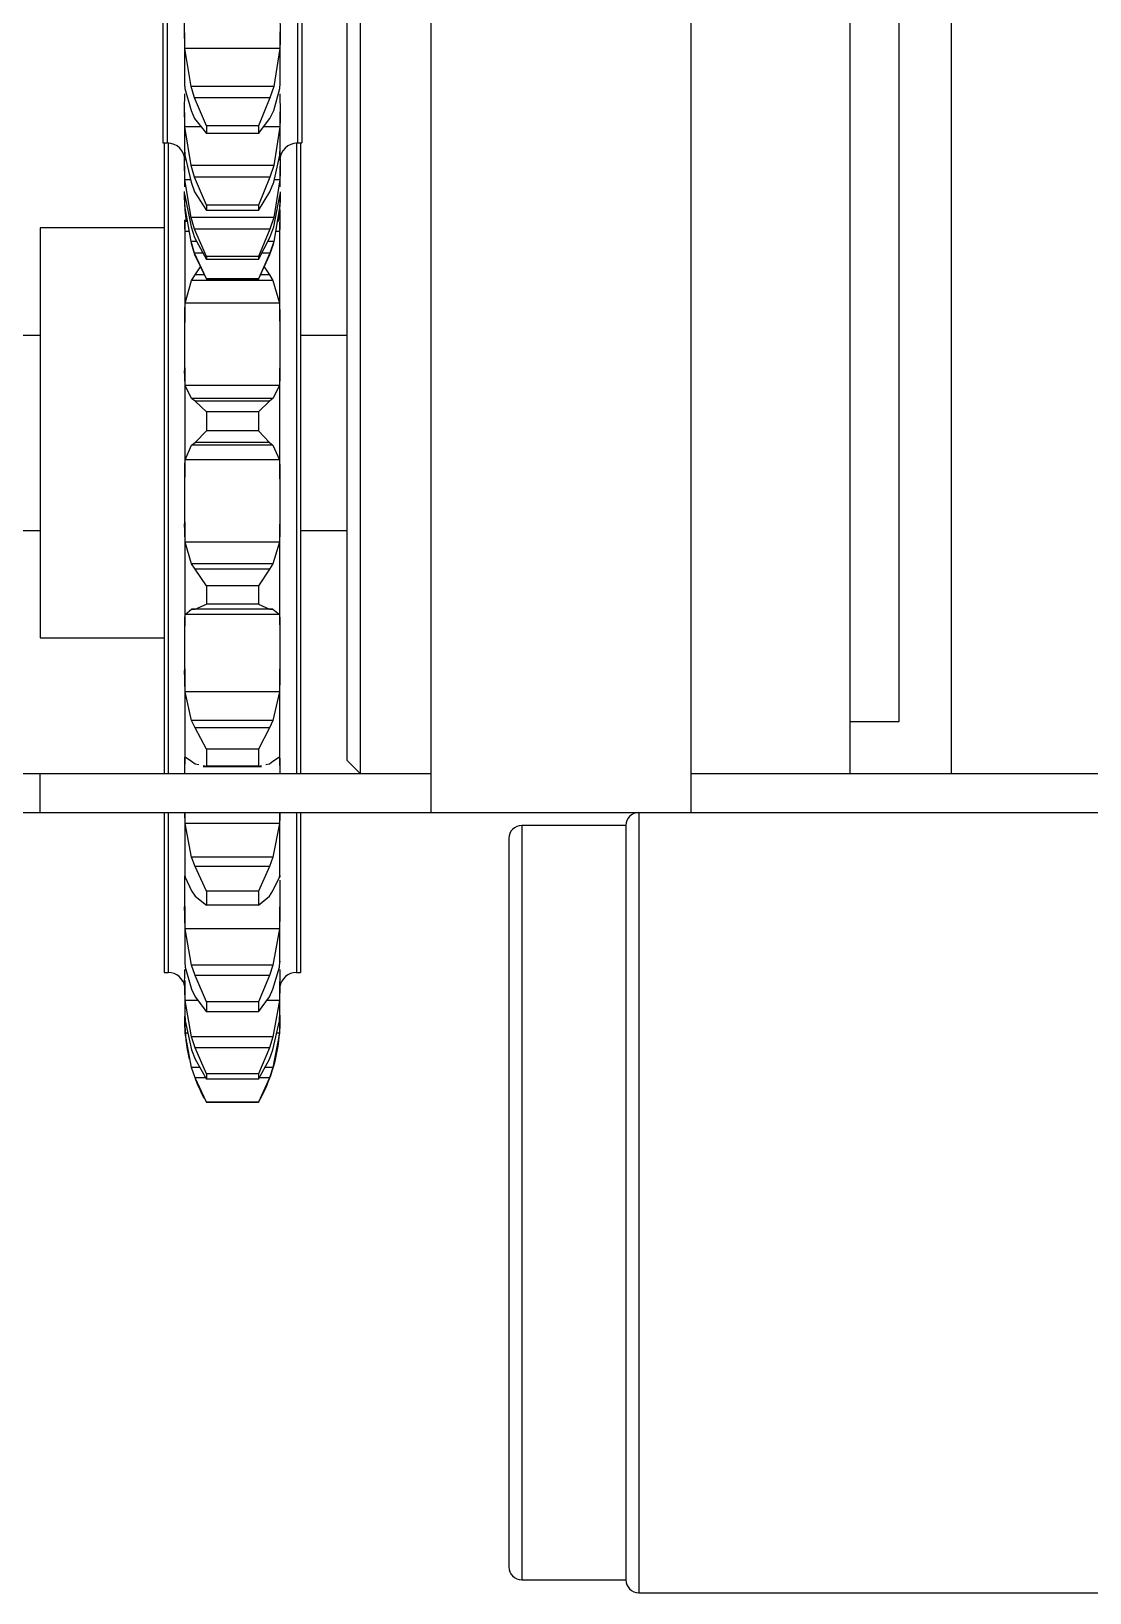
# Model space of a CAD drawing. Header units: millimetres. Extents: x -2889 to 8174, y 2447 to 8478.
# Drawn here: x 1783.79 to 1791.92, y 3462.17 to 3474.18 of the extents above; entities that cross this region are included whole.
import ezdxf

# ---------------------------------------------------------------- set-up
doc = ezdxf.new("R2010")
doc.units = ezdxf.units.MM

msp = doc.modelspace()

# ---------------------------------------------------------------- linework, layer by layer
at = {"color": 7, "linetype": 'Continuous', "lineweight": 25}
for p, q in [((1788.856, 3542.173), (1788.856, 3468.173)), ((1786.856, 3527.163), (1786.856, 3468.173)), ((1790.856, 3488.073), (1790.856, 3468.473)), ((1790.077, 3486.473), (1790.077, 3468.473)), ((1785.867, 3485.973), (1785.867, 3473.323)), ((1790.456, 3468.873), (1790.456, 3485.774)), ((1784.797, 3484.315), (1784.797, 3473.323)), ((1786.314, 3477.473), (1786.314, 3468.473)), ((1786.214, 3468.573), (1786.214, 3477.373)), ((1784.964, 3474.169), (1784.964, 3473.761)), ((1785.699, 3473.764), (1785.699, 3474.179)), ((1785.697, 3474.05), (1784.967, 3474.05)), ((1785.014, 3473.757), (1784.967, 3474.05)), ((1785.697, 3474.05), (1785.65, 3473.757)), ((1784.967, 3473.741), (1785.014, 3473.572)), ((1785.042, 3473.669), (1785.014, 3473.757)), ((1785.65, 3473.757), (1785.014, 3473.757)), ((1785.65, 3473.757), (1785.621, 3473.669)), ((1785.65, 3473.572), (1785.697, 3473.741)), ((1785.132, 3473.455), (1785.042, 3473.669)), ((1785.621, 3473.669), (1785.042, 3473.669)), ((1785.621, 3473.669), (1785.532, 3473.455)), ((1784.964, 3473.558), (1784.964, 3473.275)), ((1785.014, 3473.572), (1785.042, 3473.51)), ((1785.042, 3473.51), (1785.132, 3473.397)), ((1785.532, 3473.397), (1785.621, 3473.51)), ((1785.621, 3473.51), (1785.65, 3473.572)), ((1785.699, 3473.275), (1785.699, 3473.562)), ((1785.014, 3473.151), (1784.967, 3473.447)), ((1785.132, 3473.455), (1785.132, 3473.397)), ((1785.532, 3473.455), (1785.132, 3473.455)), ((1785.532, 3473.397), (1785.132, 3473.397)), ((1785.532, 3473.455), (1785.532, 3473.397)), ((1785.697, 3473.447), (1785.65, 3473.151)), ((1784.797, 3473.323), (1784.831, 3473.323)), ((1784.807, 3473.323), (1784.807, 3468.473)), ((1785.833, 3473.323), (1785.867, 3473.323)), ((1785.856, 3473.323), (1785.856, 3468.473)), ((1784.964, 3473.145), (1784.964, 3472.986)), ((1784.967, 3473.229), (1785.014, 3473.021)), ((1785.042, 3473.061), (1785.014, 3473.151)), ((1785.65, 3473.151), (1785.014, 3473.151)), ((1785.65, 3473.151), (1785.621, 3473.061)), ((1785.65, 3473.021), (1785.697, 3473.229)), ((1785.699, 3472.987), (1785.699, 3473.145)), ((1785.014, 3472.749), (1784.967, 3473.04)), ((1785.014, 3473.021), (1785.042, 3472.948)), ((1785.132, 3472.845), (1785.042, 3473.061)), ((1785.621, 3473.061), (1785.042, 3473.061)), ((1785.621, 3473.061), (1785.532, 3472.845)), ((1785.621, 3472.948), (1785.65, 3473.021)), ((1785.697, 3473.04), (1785.65, 3472.749)), ((1784.964, 3472.932), (1784.964, 3472.903)), ((1784.967, 3472.919), (1785.014, 3472.677)), ((1785.042, 3472.948), (1785.132, 3472.804)), ((1785.532, 3472.804), (1785.621, 3472.948)), ((1785.65, 3472.677), (1785.697, 3472.919)), ((1785.699, 3472.903), (1785.699, 3472.932)), ((1785.014, 3472.564), (1784.967, 3472.84)), ((1785.132, 3472.845), (1785.132, 3472.804)), ((1785.532, 3472.845), (1785.132, 3472.845)), ((1785.532, 3472.804), (1785.132, 3472.804)), ((1785.532, 3472.845), (1785.532, 3472.804)), ((1785.697, 3472.84), (1785.65, 3472.564)), ((1784.807, 3472.67), (1783.856, 3472.67)), ((1783.856, 3472.67), (1783.856, 3469.533)), ((1784.966, 3472.733), (1784.966, 3471.942)), ((1785.042, 3472.659), (1785.014, 3472.749)), ((1785.65, 3472.749), (1785.014, 3472.749)), ((1785.014, 3472.677), (1785.042, 3472.596)), ((1785.132, 3472.45), (1785.042, 3472.659)), ((1785.621, 3472.659), (1785.042, 3472.659)), ((1785.621, 3472.659), (1785.532, 3472.45)), ((1785.65, 3472.749), (1785.621, 3472.659)), ((1785.621, 3472.596), (1785.65, 3472.677)), ((1785.698, 3471.953), (1785.698, 3472.715)), ((1785.042, 3472.476), (1785.014, 3472.564)), ((1785.014, 3472.552), (1785.042, 3472.466)), ((1785.042, 3472.596), (1785.132, 3472.427)), ((1785.532, 3472.427), (1785.621, 3472.596)), ((1785.65, 3472.564), (1785.621, 3472.476)), ((1785.621, 3472.466), (1785.65, 3472.552)), ((1785.132, 3472.279), (1785.042, 3472.476)), ((1785.042, 3472.466), (1785.132, 3472.275)), ((1785.132, 3472.45), (1785.132, 3472.427)), ((1785.532, 3472.45), (1785.132, 3472.45)), ((1785.532, 3472.427), (1785.132, 3472.427)), ((1785.621, 3472.476), (1785.532, 3472.279)), ((1785.532, 3472.275), (1785.621, 3472.466)), ((1785.532, 3472.45), (1785.532, 3472.427)), ((1785.019, 3472.266), (1785.046, 3472.308)), ((1785.046, 3472.308), (1785.087, 3472.371)), ((1785.577, 3472.371), (1785.617, 3472.308)), ((1785.617, 3472.308), (1785.644, 3472.266)), ((1784.97, 3472.091), (1785.019, 3472.266)), ((1785.644, 3472.266), (1785.019, 3472.266)), ((1785.132, 3472.279), (1785.132, 3472.275)), ((1785.532, 3472.279), (1785.132, 3472.279)), ((1785.532, 3472.275), (1785.132, 3472.275)), ((1785.532, 3472.279), (1785.532, 3472.275)), ((1785.644, 3472.266), (1785.693, 3472.091)), ((1785.693, 3472.091), (1784.97, 3472.091)), ((1783.856, 3471.843), (1778.306, 3471.843)), ((1784.967, 3471.682), (1784.967, 3471.824)), ((1785.697, 3471.824), (1785.697, 3471.682)), ((1786.214, 3471.843), (1785.856, 3471.843)), ((1784.966, 3471.594), (1784.966, 3470.753)), ((1785.698, 3470.741), (1785.698, 3471.59)), ((1785.019, 3471.357), (1784.97, 3471.459)), ((1785.693, 3471.459), (1784.97, 3471.459)), ((1785.693, 3471.459), (1785.644, 3471.357)), ((1785.046, 3471.338), (1785.019, 3471.357)), ((1785.644, 3471.357), (1785.019, 3471.357)), ((1785.132, 3471.256), (1785.046, 3471.338)), ((1785.617, 3471.338), (1785.046, 3471.338)), ((1785.617, 3471.338), (1785.532, 3471.256)), ((1785.644, 3471.357), (1785.617, 3471.338)), ((1785.132, 3471.256), (1785.132, 3471.108)), ((1785.532, 3471.256), (1785.132, 3471.256)), ((1785.532, 3471.256), (1785.532, 3471.108)), ((1785.046, 3471.02), (1785.132, 3471.108)), ((1785.532, 3471.108), (1785.132, 3471.108)), ((1785.532, 3471.108), (1785.617, 3471.02)), ((1784.97, 3470.887), (1785.019, 3470.998)), ((1785.019, 3470.998), (1785.046, 3471.02)), ((1785.644, 3470.998), (1785.019, 3470.998)), ((1785.617, 3471.02), (1785.046, 3471.02)), ((1785.617, 3471.02), (1785.644, 3470.998)), ((1785.644, 3470.998), (1785.693, 3470.887)), ((1785.693, 3470.887), (1784.97, 3470.887)), ((1784.967, 3470.515), (1784.967, 3470.658)), ((1785.697, 3470.658), (1785.697, 3470.515)), ((1784.966, 3470.409), (1784.966, 3469.606)), ((1785.698, 3469.616), (1785.698, 3470.39)), ((1778.306, 3470.343), (1783.856, 3470.343)), ((1785.019, 3470.085), (1784.97, 3470.252)), ((1785.693, 3470.252), (1784.97, 3470.252)), ((1785.693, 3470.252), (1785.644, 3470.085)), ((1785.856, 3470.343), (1786.214, 3470.343)), ((1785.046, 3470.045), (1785.019, 3470.085)), ((1785.644, 3470.085), (1785.019, 3470.085)), ((1785.132, 3469.918), (1785.046, 3470.045)), ((1785.617, 3470.045), (1785.046, 3470.045)), ((1785.617, 3470.045), (1785.532, 3469.918)), ((1785.644, 3470.085), (1785.617, 3470.045)), ((1785.132, 3469.918), (1785.132, 3469.775)), ((1785.532, 3469.918), (1785.132, 3469.918)), ((1785.532, 3469.918), (1785.532, 3469.775)), ((1785.046, 3469.737), (1785.132, 3469.775)), ((1785.532, 3469.775), (1785.132, 3469.775)), ((1785.532, 3469.775), (1785.617, 3469.737)), ((1784.97, 3469.697), (1785.019, 3469.737)), ((1785.693, 3469.697), (1784.97, 3469.697)), ((1785.019, 3469.737), (1785.046, 3469.737)), ((1785.644, 3469.737), (1785.019, 3469.737)), ((1785.617, 3469.737), (1785.046, 3469.737)), ((1785.617, 3469.737), (1785.644, 3469.737)), ((1785.644, 3469.737), (1785.693, 3469.697)), ((1783.856, 3469.533), (1783.856, 3469.516)), ((1783.856, 3469.516), (1784.807, 3469.516)), ((1784.967, 3469.388), (1784.967, 3469.521)), ((1785.697, 3469.521), (1785.697, 3469.388)), ((1784.966, 3469.279), (1784.966, 3468.545)), ((1785.698, 3468.534), (1785.698, 3469.276)), ((1785.019, 3468.882), (1784.97, 3469.102)), ((1785.693, 3469.102), (1784.97, 3469.102)), ((1785.693, 3469.102), (1785.644, 3468.882)), ((1785.046, 3468.824), (1785.019, 3468.882)), ((1785.644, 3468.882), (1785.019, 3468.882)), ((1785.132, 3468.661), (1785.046, 3468.824)), ((1785.617, 3468.824), (1785.046, 3468.824)), ((1785.617, 3468.824), (1785.532, 3468.661)), ((1785.644, 3468.882), (1785.617, 3468.824)), ((1790.077, 3468.873), (1790.456, 3468.873)), ((1784.97, 3468.602), (1785.019, 3468.568)), ((1785.019, 3468.568), (1785.046, 3468.547)), ((1785.132, 3468.661), (1785.132, 3468.531)), ((1785.532, 3468.661), (1785.132, 3468.661)), ((1785.532, 3468.661), (1785.532, 3468.531)), ((1785.617, 3468.547), (1785.644, 3468.568)), ((1785.644, 3468.568), (1785.693, 3468.602)), ((1786.214, 3468.573), (1786.314, 3468.473)), ((1769.856, 3468.473), (1783.856, 3468.473)), ((1783.856, 3468.173), (1783.856, 3468.473)), ((1783.856, 3468.473), (1786.856, 3468.473)), ((1784.967, 3468.473), (1784.967, 3468.492)), ((1785.046, 3468.547), (1785.073, 3468.542)), ((1785.108, 3468.535), (1785.132, 3468.531)), ((1785.108, 3468.528), (1785.556, 3468.528)), ((1785.532, 3468.531), (1785.132, 3468.531)), ((1785.532, 3468.531), (1785.556, 3468.535)), ((1785.59, 3468.542), (1785.617, 3468.547)), ((1785.697, 3468.492), (1785.697, 3468.473)), ((1788.856, 3468.473), (1796.856, 3468.473)), ((1769.856, 3468.173), (1783.856, 3468.173)), ((1783.856, 3468.173), (1786.856, 3468.173)), ((1784.807, 3468.173), (1784.807, 3466.988)), ((1784.966, 3468.173), (1784.966, 3467.669)), ((1784.97, 3468.088), (1784.967, 3468.173)), ((1785.693, 3468.088), (1784.97, 3468.088)), ((1785.019, 3467.829), (1784.97, 3468.088)), ((1785.693, 3468.088), (1785.644, 3467.829)), ((1785.698, 3467.675), (1785.698, 3468.173)), ((1785.856, 3468.173), (1785.856, 3466.988)), ((1786.856, 3468.173), (1788.856, 3468.173)), ((1788.856, 3468.173), (1796.856, 3468.173)), ((1787.456, 3467.973), (1787.456, 3462.373)), ((1788.356, 3468.073), (1787.556, 3468.073)), ((1788.356, 3468.073), (1788.356, 3462.273)), ((1785.046, 3467.758), (1785.019, 3467.829)), ((1785.644, 3467.829), (1785.019, 3467.829)), ((1785.132, 3467.569), (1785.046, 3467.758)), ((1785.617, 3467.758), (1785.046, 3467.758)), ((1785.617, 3467.758), (1785.532, 3467.569)), ((1785.644, 3467.829), (1785.617, 3467.758)), ((1784.967, 3467.551), (1784.967, 3467.64)), ((1784.97, 3467.676), (1785.019, 3467.571)), ((1785.644, 3467.571), (1785.693, 3467.676)), ((1785.697, 3467.653), (1785.697, 3467.64)), ((1785.697, 3467.64), (1785.697, 3467.551)), ((1785.019, 3467.571), (1785.046, 3467.53)), ((1785.046, 3467.53), (1785.132, 3467.462)), ((1785.132, 3467.569), (1785.132, 3467.462)), ((1785.532, 3467.569), (1785.132, 3467.569)), ((1785.532, 3467.569), (1785.532, 3467.462)), ((1785.532, 3467.462), (1785.617, 3467.53)), ((1785.617, 3467.53), (1785.644, 3467.571)), ((1784.966, 3467.45), (1784.966, 3467.019)), ((1785.532, 3467.462), (1785.132, 3467.462)), ((1785.698, 3467.013), (1785.698, 3467.449)), ((1785.693, 3467.278), (1784.97, 3467.278)), ((1785.019, 3466.999), (1784.97, 3467.278)), ((1785.693, 3467.278), (1785.644, 3466.999)), ((1784.807, 3466.988), (1784.807, 3466.943)), ((1784.807, 3466.943), (1784.839, 3466.943)), ((1784.966, 3466.881), (1784.966, 3466.651)), ((1784.97, 3466.984), (1785.019, 3466.814)), ((1785.046, 3466.919), (1785.019, 3466.999)), ((1785.644, 3466.999), (1785.019, 3466.999)), ((1785.132, 3466.717), (1785.046, 3466.919)), ((1785.617, 3466.919), (1785.046, 3466.919)), ((1785.617, 3466.919), (1785.532, 3466.717)), ((1785.644, 3466.999), (1785.617, 3466.919)), ((1785.644, 3466.814), (1785.693, 3466.984)), ((1785.824, 3466.943), (1785.856, 3466.943)), ((1785.856, 3466.988), (1785.856, 3466.943)), ((1785.019, 3466.814), (1785.046, 3466.755)), ((1785.617, 3466.755), (1785.644, 3466.814)), ((1785.698, 3466.652), (1785.698, 3466.875)), ((1785.019, 3466.448), (1784.97, 3466.729)), ((1785.046, 3466.755), (1785.132, 3466.64)), ((1785.132, 3466.717), (1785.132, 3466.64)), ((1785.532, 3466.717), (1785.132, 3466.717)), ((1785.532, 3466.64), (1785.132, 3466.64)), ((1785.532, 3466.64), (1785.617, 3466.755)), ((1785.532, 3466.717), (1785.532, 3466.64)), ((1785.693, 3466.729), (1785.644, 3466.448)), ((1784.966, 3466.598), (1784.966, 3466.571)), ((1784.97, 3466.571), (1785.019, 3466.349)), ((1785.644, 3466.349), (1785.693, 3466.571)), ((1785.698, 3466.571), (1785.698, 3466.598)), ((1785.019, 3466.213), (1784.97, 3466.477)), ((1785.046, 3466.364), (1785.019, 3466.448)), ((1785.644, 3466.448), (1785.019, 3466.448)), ((1785.644, 3466.448), (1785.617, 3466.364)), ((1785.693, 3466.477), (1785.644, 3466.213)), ((1785.019, 3466.349), (1785.046, 3466.277)), ((1785.132, 3466.163), (1785.046, 3466.364)), ((1785.617, 3466.364), (1785.046, 3466.364)), ((1785.617, 3466.364), (1785.532, 3466.163)), ((1785.617, 3466.277), (1785.644, 3466.349)), ((1785.046, 3466.132), (1785.019, 3466.213)), ((1785.046, 3466.277), (1785.132, 3466.122)), ((1785.132, 3466.163), (1785.132, 3466.122)), ((1785.532, 3466.163), (1785.132, 3466.163)), ((1785.532, 3466.122), (1785.617, 3466.277)), ((1785.532, 3466.163), (1785.532, 3466.122)), ((1785.644, 3466.213), (1785.617, 3466.132)), ((1785.132, 3465.946), (1785.046, 3466.132)), ((1785.532, 3466.122), (1785.132, 3466.122)), ((1785.617, 3466.132), (1785.532, 3465.946)), ((1785.115, 3465.979), (1785.132, 3465.943)), ((1785.132, 3465.946), (1785.132, 3465.943)), ((1785.532, 3465.946), (1785.132, 3465.946)), ((1785.532, 3465.943), (1785.132, 3465.943)), ((1785.532, 3465.946), (1785.532, 3465.943)), ((1787.556, 3462.273), (1788.356, 3462.273)), ((1788.456, 3462.173), (1792.956, 3462.173))]:
    msp.add_line(p, q, dxfattribs=at)
at = {"color": 8, "linetype": 'Continuous', "lineweight": 25}
for p, q in [((1785.833, 3485.972), (1785.833, 3473.323)), ((1784.831, 3484.315), (1784.831, 3473.323)), ((1785.092, 3473.447), (1784.967, 3473.447)), ((1785.697, 3473.447), (1785.571, 3473.447)), ((1784.839, 3473.322), (1784.839, 3468.473)), ((1785.824, 3473.322), (1785.824, 3468.473)), ((1785.009, 3473.04), (1784.967, 3473.04)), ((1785.697, 3473.04), (1785.654, 3473.04)), ((1784.998, 3472.641), (1784.97, 3472.641)), ((1785.059, 3472.564), (1785.014, 3472.564)), ((1785.65, 3472.564), (1785.604, 3472.564)), ((1785.693, 3472.641), (1785.665, 3472.641)), ((1785.106, 3472.476), (1785.042, 3472.476)), ((1785.621, 3472.476), (1785.558, 3472.476)), ((1785.116, 3472.308), (1785.046, 3472.308)), ((1785.617, 3472.308), (1785.547, 3472.308)), ((1784.839, 3468.173), (1784.839, 3466.988)), ((1785.824, 3468.173), (1785.824, 3466.988)), ((1788.456, 3468.173), (1788.456, 3462.173)), ((1787.556, 3468.073), (1787.556, 3462.273)), ((1784.839, 3466.988), (1784.839, 3466.943)), ((1785.824, 3466.988), (1785.824, 3466.943)), ((1785.066, 3466.729), (1784.97, 3466.729)), ((1785.693, 3466.729), (1785.598, 3466.729)), ((1784.991, 3466.477), (1784.97, 3466.477)), ((1785.693, 3466.477), (1785.672, 3466.477)), ((1785.081, 3466.213), (1785.019, 3466.213)), ((1785.644, 3466.213), (1785.582, 3466.213)), ((1785.127, 3466.132), (1785.046, 3466.132)), ((1785.617, 3466.132), (1785.537, 3466.132))]:
    msp.add_line(p, q, dxfattribs=at)
at = {"color": 7, "linetype": 'Continuous', "lineweight": 25}
for centre, radius, start, end in [((1784.831, 3473.187), 0.136, 0, 90), ((1785.833, 3473.187), 0.136, 90, 180), ((1786.234, 3472.903), 1.27, 180, 188.4911), ((1784.429, 3472.903), 1.27, 356.172, 0), ((1784.429, 3472.903), 1.27, 351.6769, 356.172), ((1788.456, 3468.073), 0.1, 90, 180), ((1787.556, 3467.973), 0.1, 90, 180), ((1784.839, 3466.815), 0.128, 7.5451, 90), ((1785.824, 3466.815), 0.128, 90, 172.4549), ((1786.236, 3466.571), 1.27, 180, 193.3488), ((1784.428, 3466.571), 1.27, 331.8775, 0), ((1786.236, 3466.571), 1.27, 199.7389, 207.8591), ((1787.556, 3462.373), 0.1, 180, 270), ((1788.456, 3462.273), 0.1, 180, 270)]:
    msp.add_arc(centre, radius, start, end, dxfattribs=at)
for points, knots in [([(1784.967, 3474.05), (1784.966, 3474.095), (1784.963, 3474.184), (1784.966, 3474.275), (1784.967, 3474.317), (1784.967, 3474.325)], [0, 0, 0, 0, 0.445399, 0.890616, 1, 1, 1, 1]), ([(1785.697, 3474.325), (1785.697, 3474.301), (1785.698, 3474.241), (1785.7, 3474.144), (1785.698, 3474.074), (1785.697, 3474.05)], [0, 0, 0, 0, 0.306852, 0.755865, 1, 1, 1, 1]), ([(1784.965, 3473.775), (1784.965, 3473.774), (1784.964, 3473.772), (1784.966, 3473.751), (1784.967, 3473.741)], [0, 0, 0, 0, 0.5024091, 1, 1, 1, 1]), ([(1785.697, 3473.741), (1785.698, 3473.76), (1785.7, 3473.781), (1785.699, 3473.779), (1785.699, 3473.779)], [0, 0, 0, 0, 0.935573, 1, 1, 1, 1]), ([(1784.967, 3473.447), (1784.966, 3473.491), (1784.963, 3473.578), (1784.966, 3473.658), (1784.967, 3473.693), (1784.967, 3473.7)], [0, 0, 0, 0, 0.445397, 0.890613, 1, 1, 1, 1]), ([(1785.697, 3473.7), (1785.697, 3473.679), (1785.698, 3473.629), (1785.7, 3473.539), (1785.698, 3473.471), (1785.697, 3473.447)], [0, 0, 0, 0, 0.306845, 0.755857, 1, 1, 1, 1]), ([(1784.965, 3473.284), (1784.965, 3473.279), (1784.964, 3473.269), (1784.966, 3473.243), (1784.967, 3473.229)], [0, 0, 0, 0, 0.45577, 1, 1, 1, 1]), ([(1784.967, 3473.04), (1784.966, 3473.081), (1784.963, 3473.162), (1784.966, 3473.23), (1784.967, 3473.257), (1784.967, 3473.262)], [0, 0, 0, 0, 0.445392, 0.890608, 1, 1, 1, 1]), ([(1785.697, 3473.229), (1785.698, 3473.256), (1785.7, 3473.284), (1785.699, 3473.29), (1785.699, 3473.29)], [0, 0, 0, 0, 0.969637, 1, 1, 1, 1]), ([(1785.697, 3473.262), (1785.697, 3473.246), (1785.698, 3473.207), (1785.7, 3473.127), (1785.698, 3473.063), (1785.697, 3473.04)], [0, 0, 0, 0, 0.306832, 0.755845, 1, 1, 1, 1]), ([(1784.967, 3472.84), (1784.965, 3472.88), (1784.964, 3472.923), (1784.964, 3472.947), (1784.964, 3472.949)], [0, 0, 0, 0, 0.9342987, 1, 1, 1, 1]), ([(1785.699, 3472.948), (1785.699, 3472.933), (1785.7, 3472.904), (1785.698, 3472.861), (1785.697, 3472.84)], [0, 0, 0, 0, 0.500386, 1, 1, 1, 1]), ([(1785.697, 3472.808), (1785.697, 3472.782), (1785.698, 3472.721), (1785.698, 3472.666), (1785.694, 3472.647), (1785.693, 3472.641)], [0, 0, 0, 0, 0.3332179, 0.7896844, 1, 1, 1, 1]), ([(1784.97, 3472.641), (1784.968, 3472.655), (1784.965, 3472.673), (1784.966, 3472.717), (1784.966, 3472.729)], [0, 0, 0, 0, 0.7244983, 1, 1, 1, 1]), ([(1784.967, 3471.824), (1784.966, 3471.856), (1784.966, 3471.934), (1784.965, 3472.026), (1784.969, 3472.076), (1784.97, 3472.091)], [0, 0, 0, 0, 0.333218, 0.789684, 1, 1, 1, 1]), ([(1785.693, 3472.091), (1785.695, 3472.056), (1785.699, 3471.986), (1785.697, 3471.887), (1785.697, 3471.833), (1785.697, 3471.824)], [0, 0, 0, 0, 0.451697, 0.903213, 1, 1, 1, 1]), ([(1784.97, 3471.459), (1784.968, 3471.484), (1784.964, 3471.535), (1784.966, 3471.622), (1784.967, 3471.673), (1784.967, 3471.682)], [0, 0, 0, 0, 0.451697, 0.9032134, 1, 1, 1, 1]), ([(1785.697, 3471.682), (1785.697, 3471.652), (1785.698, 3471.58), (1785.698, 3471.504), (1785.694, 3471.47), (1785.693, 3471.459)], [0, 0, 0, 0, 0.333218, 0.789684, 1, 1, 1, 1]), ([(1784.967, 3470.658), (1784.966, 3470.688), (1784.966, 3470.762), (1784.965, 3470.839), (1784.969, 3470.875), (1784.97, 3470.887)], [0, 0, 0, 0, 0.333218, 0.789684, 1, 1, 1, 1]), ([(1785.693, 3470.887), (1785.695, 3470.86), (1785.699, 3470.807), (1785.697, 3470.718), (1785.697, 3470.667), (1785.697, 3470.658)], [0, 0, 0, 0, 0.451709, 0.903226, 1, 1, 1, 1]), ([(1784.97, 3470.252), (1784.968, 3470.286), (1784.964, 3470.354), (1784.966, 3470.452), (1784.967, 3470.506), (1784.967, 3470.515)], [0, 0, 0, 0, 0.451697, 0.903213, 1, 1, 1, 1]), ([(1785.697, 3470.515), (1785.697, 3470.483), (1785.698, 3470.405), (1785.698, 3470.315), (1785.694, 3470.267), (1785.693, 3470.252)], [0, 0, 0, 0, 0.33323, 0.789697, 1, 1, 1, 1]), ([(1784.967, 3469.521), (1784.966, 3469.548), (1784.966, 3469.611), (1784.965, 3469.669), (1784.969, 3469.69), (1784.97, 3469.697)], [0, 0, 0, 0, 0.33323, 0.789697, 1, 1, 1, 1]), ([(1785.693, 3469.697), (1785.695, 3469.68), (1785.699, 3469.647), (1785.697, 3469.575), (1785.697, 3469.529), (1785.697, 3469.521)], [0, 0, 0, 0, 0.451714, 0.903231, 1, 1, 1, 1]), ([(1784.97, 3469.102), (1784.968, 3469.142), (1784.964, 3469.223), (1784.966, 3469.325), (1784.967, 3469.379), (1784.967, 3469.388)], [0, 0, 0, 0, 0.451709, 0.903226, 1, 1, 1, 1]), ([(1785.697, 3469.388), (1785.697, 3469.355), (1785.698, 3469.278), (1785.698, 3469.178), (1785.694, 3469.12), (1785.693, 3469.102)], [0, 0, 0, 0, 0.3332356, 0.7897021, 1, 1, 1, 1]), ([(1784.967, 3468.492), (1784.966, 3468.513), (1784.966, 3468.562), (1784.965, 3468.596), (1784.969, 3468.6), (1784.97, 3468.602)], [0, 0, 0, 0, 0.333236, 0.789702, 1, 1, 1, 1]), ([(1785.693, 3468.602), (1785.695, 3468.596), (1785.699, 3468.586), (1785.697, 3468.535), (1785.697, 3468.498), (1785.697, 3468.492)], [0, 0, 0, 0, 0.451714, 0.903231, 1, 1, 1, 1]), ([(1785.697, 3468.173), (1785.697, 3468.165), (1785.697, 3468.136), (1785.695, 3468.108), (1785.693, 3468.088)], [0, 0, 0, 0, 0.278357, 1, 1, 1, 1]), ([(1784.967, 3467.64), (1784.966, 3467.654), (1784.966, 3467.685), (1784.965, 3467.693), (1784.969, 3467.68), (1784.97, 3467.676)], [0, 0, 0, 0, 0.333236, 0.789702, 1, 1, 1, 1]), ([(1785.693, 3467.676), (1785.695, 3467.685), (1785.698, 3467.697), (1785.698, 3467.681), (1785.698, 3467.678)], [0, 0, 0, 0, 0.7912285, 1, 1, 1, 1]), ([(1784.97, 3467.278), (1784.968, 3467.323), (1784.964, 3467.413), (1784.966, 3467.502), (1784.967, 3467.544), (1784.967, 3467.551)], [0, 0, 0, 0, 0.451714, 0.903231, 1, 1, 1, 1]), ([(1785.697, 3467.551), (1785.697, 3467.525), (1785.698, 3467.462), (1785.698, 3467.365), (1785.694, 3467.299), (1785.693, 3467.278)], [0, 0, 0, 0, 0.33323, 0.789697, 1, 1, 1, 1]), ([(1784.966, 3467.032), (1784.966, 3467.028), (1784.965, 3467.021), (1784.969, 3466.993), (1784.97, 3466.984)], [0, 0, 0, 0, 0.666051, 1, 1, 1, 1]), ([(1785.693, 3466.984), (1785.695, 3467.003), (1785.699, 3467.033), (1785.698, 3467.03), (1785.697, 3467.029)], [0, 0, 0, 0, 0.667613, 1, 1, 1, 1]), ([(1784.97, 3466.729), (1784.968, 3466.771), (1784.964, 3466.856), (1784.966, 3466.93), (1784.967, 3466.961), (1784.967, 3466.966)], [0, 0, 0, 0, 0.451709, 0.903226, 1, 1, 1, 1]), ([(1785.697, 3466.966), (1785.697, 3466.946), (1785.698, 3466.898), (1785.698, 3466.812), (1785.694, 3466.749), (1785.693, 3466.729)], [0, 0, 0, 0, 0.3332179, 0.7896844, 1, 1, 1, 1]), ([(1784.966, 3466.662), (1784.966, 3466.648), (1784.965, 3466.626), (1784.969, 3466.585), (1784.97, 3466.571)], [0, 0, 0, 0, 0.6576659, 1, 1, 1, 1]), ([(1785.693, 3466.571), (1785.695, 3466.602), (1785.698, 3466.641), (1785.698, 3466.654), (1785.698, 3466.657)], [0, 0, 0, 0, 0.777392, 1, 1, 1, 1]), ([(1784.97, 3466.477), (1784.968, 3466.516), (1784.965, 3466.569), (1784.966, 3466.6), (1784.966, 3466.608)], [0, 0, 0, 0, 0.729807, 1, 1, 1, 1]), ([(1785.698, 3466.615), (1785.698, 3466.588), (1785.698, 3466.549), (1785.694, 3466.495), (1785.693, 3466.477)], [0, 0, 0, 0, 0.671256, 1, 1, 1, 1])]:
    msp.add_open_spline(points, degree=3, knots=knots, dxfattribs=at)

doc.saveas('drawing.dxf')
